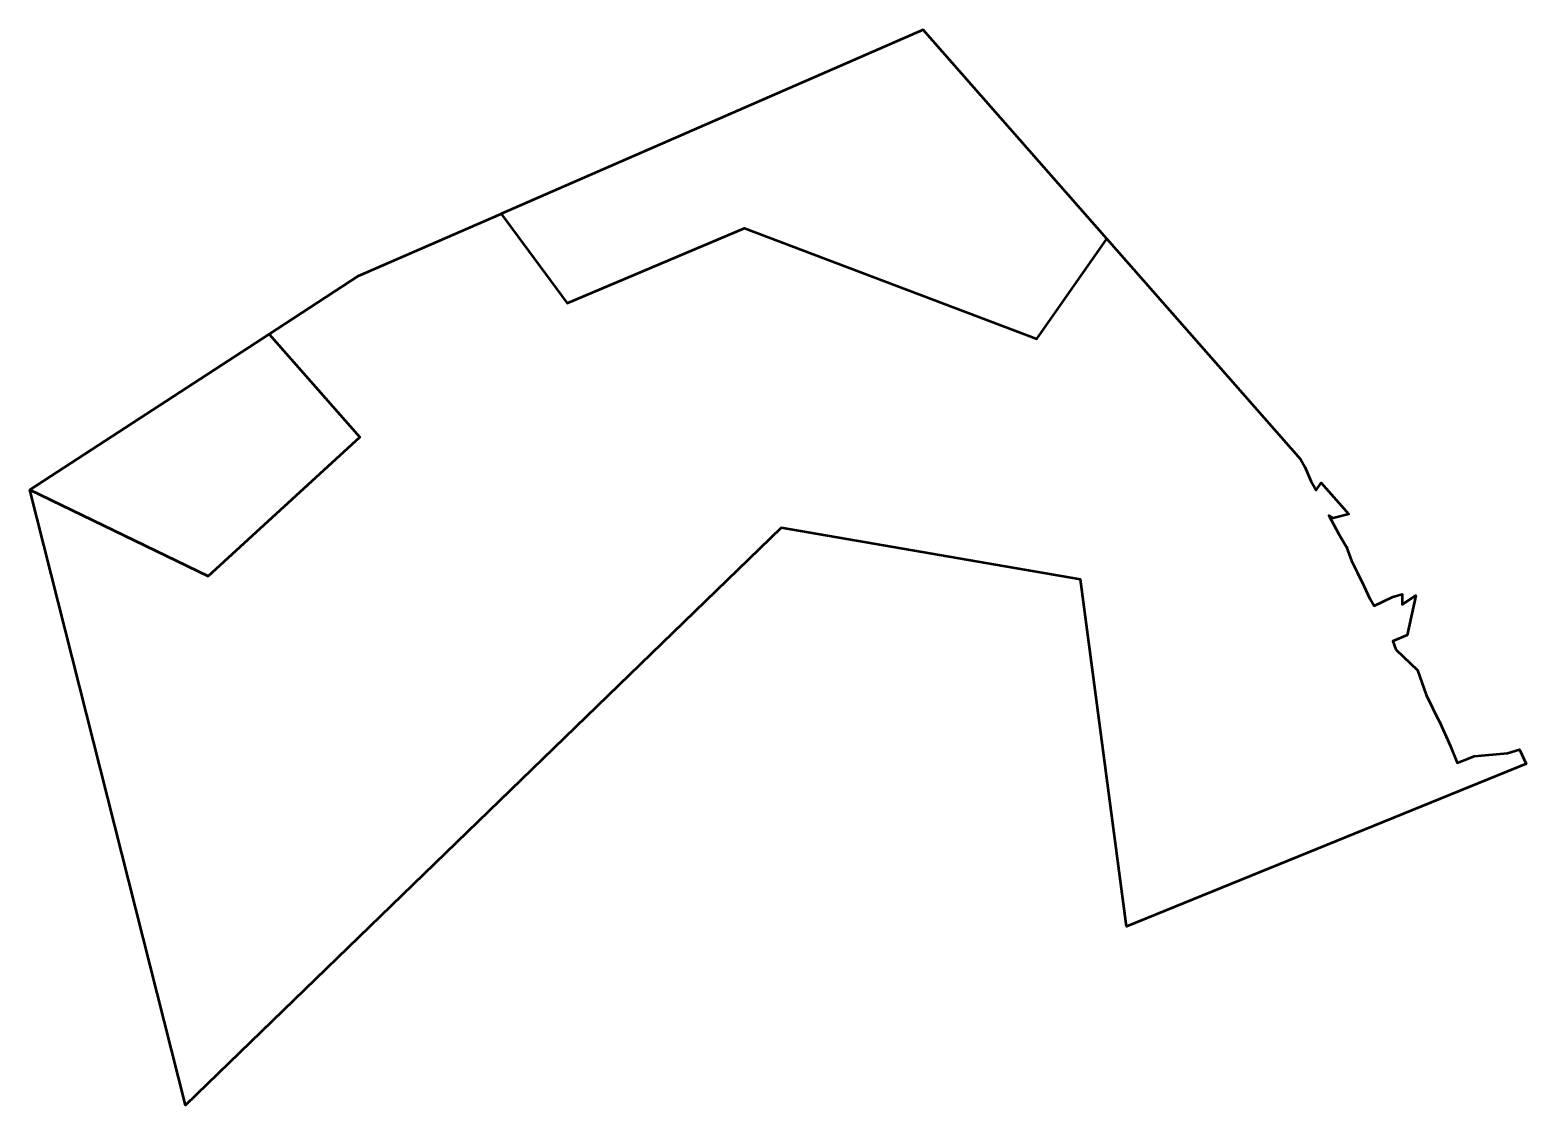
# Model space of a CAD drawing. Header units: metres. Extents: x 807421 to 807586, y 9157440 to 9157558.
import ezdxf

# ---------------------------------------------------------------- set-up
doc = ezdxf.new("R2010")
doc.units = ezdxf.units.M
doc.header["$MEASUREMENT"] = 0
doc.layers.add('2900-21008', color=1, linetype='Continuous')

msp = doc.modelspace()

# ---------------------------------------------------------------- linework, layer by layer
at = {"layer": '2900-21008', "color": 40, "lineweight": 53, "true_color": 0xffbb00}
msp.add_lwpolyline([(807499.71, 9157536.53), (807531.81, 9157524.4), (807539.5, 9157535.36), (807519.32, 9157558.33), (807472.98, 9157538.13), (807480.22, 9157528.32)], close=True, dxfattribs=at)
at = {"layer": '2900-21008', "color": 254, "lineweight": 53, "true_color": 0xcccccc}
msp.add_lwpolyline([(807440.8, 9157498.29), (807457.46, 9157513.57), (807447.48, 9157524.9), (807457.3, 9157531.3), (807472.98, 9157538.13), (807480.22, 9157528.32), (807499.71, 9157536.53), (807531.81, 9157524.4), (807539.5, 9157535.36), (807560.77, 9157511.15), (807561.24, 9157510.32), (807561.9, 9157508.8), (807562.48, 9157507.75), (807563.02, 9157508.58), (807566.06, 9157505.12), (807564.37, 9157504.68), (807563.89, 9157504.99), (807564.17, 9157504.41), (807564.94, 9157503), (807565.77, 9157501.55), (807565.88, 9157501.51), (807565.81, 9157501.48), (807566.37, 9157500), (807567.04, 9157498.66), (807567.74, 9157497.26), (807568.39, 9157495.83), (807568.4, 9157495.81), (807568.84, 9157495.04), (807570.92, 9157496.05), (807571.93, 9157496.34), (807571.93, 9157495.19), (807573.45, 9157496.19), (807572.48, 9157491.82), (807570.89, 9157491.18), (807571.24, 9157490.24), (807571.27, 9157490.2), (807573.6, 9157487.97), (807574.56, 9157485.27), (807574.6, 9157485.2), (807575.94, 9157482.5), (807576, 9157482.42), (807577.19, 9157479.7), (807577.97, 9157477.79), (807579.23, 9157478.27), (807579.84, 9157478.52), (807583.51, 9157478.86), (807584.81, 9157479.26), (807585.54, 9157477.7), (807541.66, 9157459.83), (807536.62, 9157497.95), (807503.71, 9157503.63), (807438.3, 9157440.19), (807421.22, 9157507.79)], close=True, dxfattribs=at)
at = {"layer": '2900-21008', "color": 3, "lineweight": 53, "true_color": 0x00ff00}
msp.add_lwpolyline([(807457.46, 9157513.57), (807440.8, 9157498.29), (807421.22, 9157507.79), (807447.48, 9157524.9)], close=True, dxfattribs=at)

doc.saveas('drawing.dxf')
